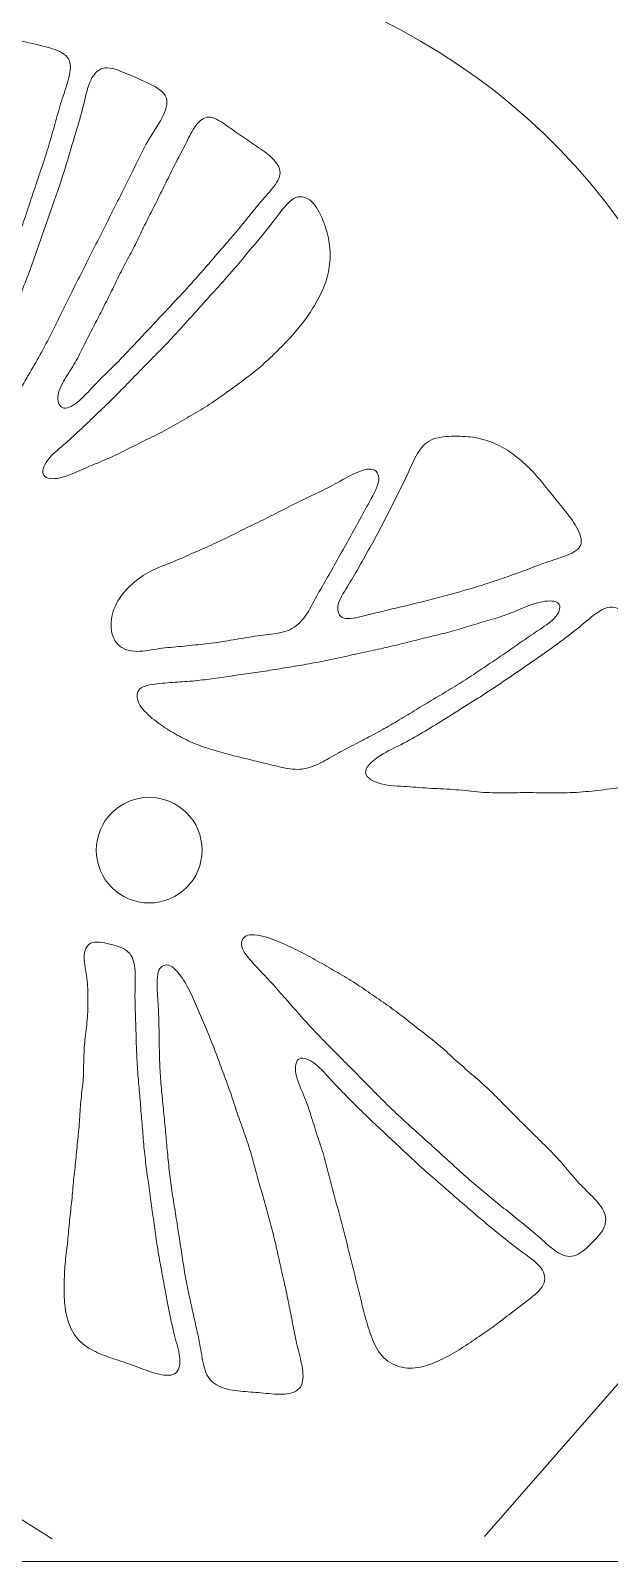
# Model space of a CAD drawing. Header units: inches. Extents: x 36 to 189, y -75 to 56.
# Drawn here: x 59.62 to 64.77, y 17.31 to 30.96 of the extents above; entities that cross this region are included whole.
import ezdxf

# ---------------------------------------------------------------- set-up
doc = ezdxf.new("R2010")
doc.units = ezdxf.units.IN
for name, color, linetype, lineweight in [('01_ORIGINAL_CAD', 7, 'Continuous', 20), ('10_EXTENSION_MASSES', 7, 'Continuous', 15), ('11_NODAL_COURTS', 7, 'Continuous', 15)]:
    doc.layers.add(name, color=color, linetype=linetype, lineweight=lineweight)

# ---------------------------------------------------------------- blocks, each defined once
blk = doc.blocks.new('OPTION_01_SCALLOP')
at = {"layer": '01_ORIGINAL_CAD'}
blk.add_line((71.442, 17.312), (36.248, 17.312), dxfattribs=at)
blk.add_lwpolyline([(53.65, 30.945, -0.14301), (60.243, 31.63, -0.286424), (65.36, 28.431), (66.481, 23.89, -0.272091), (64.9, 18.954), (63.661, 17.533)], format="xyb", dxfattribs=at)
blk.add_arc((129.159, 128.7), 131.041, 236.3299, 238.04792, dxfattribs=at)
at = {"layer": '10_EXTENSION_MASSES'}
for points, knots in [([(58.896, 27.666), (58.857, 27.634), (58.811, 27.637), (58.785, 27.676), (58.76, 27.714), (58.755, 27.786), (58.759, 27.855), (58.764, 27.923), (58.777, 27.987), (58.787, 28.05), (58.798, 28.113), (58.806, 28.174), (58.812, 28.236), (58.819, 28.298), (58.824, 28.361), (58.83, 28.423), (58.836, 28.486), (58.843, 28.548), (58.85, 28.611), (58.856, 28.674), (58.861, 28.737), (58.867, 28.799), (58.874, 28.862), (58.881, 28.924), (58.888, 28.986), (58.895, 29.049), (58.901, 29.111), (58.908, 29.174), (58.915, 29.236), (58.922, 29.299), (58.93, 29.361), (58.937, 29.423), (58.944, 29.486), (58.951, 29.548), (58.957, 29.611), (58.962, 29.674), (58.969, 29.736), (58.975, 29.799), (58.982, 29.861), (58.988, 29.924), (58.995, 29.986), (59.002, 30.049), (59.009, 30.111), (59.016, 30.174), (59.023, 30.236), (59.03, 30.298), (59.037, 30.361), (59.043, 30.423), (59.048, 30.486), (59.053, 30.549), (59.057, 30.613), (59.063, 30.679), (59.068, 30.745), (59.076, 30.813), (59.106, 30.857), (59.136, 30.902), (59.189, 30.924), (59.249, 30.925), (59.309, 30.927), (59.375, 30.908), (59.438, 30.891), (59.501, 30.874), (59.561, 30.859), (59.624, 30.844), (59.686, 30.83), (59.751, 30.816), (59.812, 30.796), (59.873, 30.777), (59.929, 30.75), (59.955, 30.706), (59.98, 30.662), (59.974, 30.601), (59.959, 30.538), (59.944, 30.476), (59.92, 30.412), (59.9, 30.35), (59.879, 30.288), (59.863, 30.227), (59.846, 30.166), (59.829, 30.105), (59.812, 30.044), (59.794, 29.983), (59.776, 29.921), (59.757, 29.861), (59.738, 29.8), (59.718, 29.739), (59.697, 29.679), (59.677, 29.619), (59.657, 29.558), (59.636, 29.498), (59.616, 29.437), (59.596, 29.377), (59.577, 29.316), (59.556, 29.256), (59.535, 29.196), (59.514, 29.136), (59.492, 29.076), (59.47, 29.016), (59.447, 28.957), (59.424, 28.897), (59.401, 28.838), (59.379, 28.778), (59.356, 28.719), (59.333, 28.659), (59.311, 28.599), (59.288, 28.54), (59.265, 28.48), (59.242, 28.421), (59.217, 28.362), (59.192, 28.303), (59.167, 28.245), (59.141, 28.187), (59.115, 28.129), (59.09, 28.072), (59.066, 28.013), (59.042, 27.954), (59.019, 27.893), (58.992, 27.829), (58.966, 27.765), (58.935, 27.698), (58.896, 27.666)], [0, 0, 0, 0, 0.025, 0.025, 0.025, 0.05, 0.05, 0.05, 0.075, 0.075, 0.075, 0.1, 0.1, 0.1, 0.125, 0.125, 0.125, 0.15, 0.15, 0.15, 0.175, 0.175, 0.175, 0.2, 0.2, 0.2, 0.225, 0.225, 0.225, 0.25, 0.25, 0.25, 0.275, 0.275, 0.275, 0.3, 0.3, 0.3, 0.325, 0.325, 0.325, 0.35, 0.35, 0.35, 0.375, 0.375, 0.375, 0.4, 0.4, 0.4, 0.425, 0.425, 0.425, 0.45, 0.45, 0.45, 0.475, 0.475, 0.475, 0.5, 0.5, 0.5, 0.525, 0.525, 0.525, 0.55, 0.55, 0.55, 0.575, 0.575, 0.575, 0.6, 0.6, 0.6, 0.625, 0.625, 0.625, 0.65, 0.65, 0.65, 0.675, 0.675, 0.675, 0.7, 0.7, 0.7, 0.725, 0.725, 0.725, 0.75, 0.75, 0.75, 0.775, 0.775, 0.775, 0.8, 0.8, 0.8, 0.825, 0.825, 0.825, 0.85, 0.85, 0.85, 0.875, 0.875, 0.875, 0.9, 0.9, 0.9, 0.925, 0.925, 0.925, 0.95, 0.95, 0.95, 0.975, 0.975, 0.975, 1, 1, 1, 1]), ([(59.009, 27.006), (58.953, 26.993), (58.9, 27.021), (58.888, 27.072), (58.876, 27.123), (58.905, 27.199), (58.938, 27.269), (58.971, 27.34), (59.007, 27.405), (59.039, 27.47), (59.072, 27.535), (59.101, 27.6), (59.131, 27.665), (59.16, 27.73), (59.191, 27.795), (59.22, 27.861), (59.25, 27.926), (59.278, 27.993), (59.306, 28.059), (59.333, 28.126), (59.36, 28.193), (59.387, 28.259), (59.413, 28.326), (59.44, 28.393), (59.468, 28.459), (59.495, 28.526), (59.522, 28.593), (59.549, 28.659), (59.576, 28.726), (59.601, 28.794), (59.626, 28.861), (59.651, 28.929), (59.674, 28.997), (59.697, 29.065), (59.721, 29.133), (59.745, 29.201), (59.768, 29.269), (59.792, 29.337), (59.816, 29.405), (59.84, 29.473), (59.863, 29.541), (59.887, 29.609), (59.908, 29.677), (59.93, 29.746), (59.951, 29.815), (59.971, 29.884), (59.992, 29.953), (60.012, 30.021), (60.033, 30.09), (60.053, 30.158), (60.073, 30.227), (60.091, 30.301), (60.108, 30.374), (60.124, 30.452), (60.153, 30.513), (60.182, 30.574), (60.224, 30.618), (60.279, 30.625), (60.335, 30.632), (60.404, 30.602), (60.475, 30.573), (60.545, 30.543), (60.618, 30.514), (60.683, 30.481), (60.749, 30.448), (60.807, 30.412), (60.825, 30.361), (60.843, 30.31), (60.821, 30.242), (60.788, 30.178), (60.754, 30.113), (60.71, 30.051), (60.672, 29.988), (60.634, 29.926), (60.603, 29.863), (60.572, 29.799), (60.542, 29.735), (60.511, 29.67), (60.479, 29.606), (60.447, 29.542), (60.413, 29.478), (60.381, 29.414), (60.348, 29.35), (60.317, 29.285), (60.285, 29.221), (60.253, 29.157), (60.221, 29.093), (60.188, 29.029), (60.156, 28.966), (60.123, 28.902), (60.091, 28.838), (60.059, 28.773), (60.027, 28.709), (59.995, 28.645), (59.963, 28.581), (59.931, 28.517), (59.899, 28.453), (59.868, 28.389), (59.836, 28.324), (59.804, 28.26), (59.772, 28.196), (59.738, 28.132), (59.704, 28.07), (59.669, 28.007), (59.633, 27.946), (59.597, 27.884), (59.561, 27.823), (59.525, 27.761), (59.489, 27.699), (59.453, 27.638), (59.417, 27.576), (59.381, 27.515), (59.345, 27.454), (59.31, 27.393), (59.277, 27.328), (59.245, 27.263), (59.215, 27.195), (59.17, 27.134), (59.125, 27.073), (59.066, 27.019), (59.009, 27.006)], [0, 0, 0, 0, 0.025, 0.025, 0.025, 0.05, 0.05, 0.05, 0.075, 0.075, 0.075, 0.1, 0.1, 0.1, 0.125, 0.125, 0.125, 0.15, 0.15, 0.15, 0.175, 0.175, 0.175, 0.2, 0.2, 0.2, 0.225, 0.225, 0.225, 0.25, 0.25, 0.25, 0.275, 0.275, 0.275, 0.3, 0.3, 0.3, 0.325, 0.325, 0.325, 0.35, 0.35, 0.35, 0.375, 0.375, 0.375, 0.4, 0.4, 0.4, 0.425, 0.425, 0.425, 0.45, 0.45, 0.45, 0.475, 0.475, 0.475, 0.5, 0.5, 0.5, 0.525, 0.525, 0.525, 0.55, 0.55, 0.55, 0.575, 0.575, 0.575, 0.6, 0.6, 0.6, 0.625, 0.625, 0.625, 0.65, 0.65, 0.65, 0.675, 0.675, 0.675, 0.7, 0.7, 0.7, 0.725, 0.725, 0.725, 0.75, 0.75, 0.75, 0.775, 0.775, 0.775, 0.8, 0.8, 0.8, 0.825, 0.825, 0.825, 0.85, 0.85, 0.85, 0.875, 0.875, 0.875, 0.9, 0.9, 0.9, 0.925, 0.925, 0.925, 0.95, 0.95, 0.95, 0.975, 0.975, 0.975, 1, 1, 1, 1]), ([(59.86, 27.691), (59.864, 27.741), (59.893, 27.799), (59.923, 27.851), (59.954, 27.904), (59.987, 27.95), (60.014, 27.998), (60.042, 28.046), (60.066, 28.097), (60.091, 28.147), (60.115, 28.197), (60.142, 28.248), (60.168, 28.298), (60.194, 28.348), (60.219, 28.398), (60.245, 28.448), (60.271, 28.498), (60.296, 28.549), (60.321, 28.599), (60.346, 28.65), (60.37, 28.701), (60.395, 28.752), (60.42, 28.802), (60.446, 28.852), (60.472, 28.902), (60.499, 28.952), (60.526, 29.001), (60.551, 29.052), (60.576, 29.102), (60.6, 29.154), (60.624, 29.204), (60.649, 29.255), (60.674, 29.305), (60.7, 29.356), (60.726, 29.406), (60.751, 29.456), (60.776, 29.507), (60.802, 29.557), (60.826, 29.608), (60.851, 29.659), (60.876, 29.71), (60.901, 29.76), (60.927, 29.81), (60.953, 29.86), (60.98, 29.909), (61.006, 29.961), (61.032, 30.013), (61.058, 30.068), (61.09, 30.111), (61.122, 30.155), (61.16, 30.186), (61.205, 30.187), (61.249, 30.187), (61.299, 30.155), (61.348, 30.122), (61.397, 30.089), (61.444, 30.054), (61.49, 30.021), (61.537, 29.989), (61.583, 29.958), (61.631, 29.926), (61.679, 29.894), (61.729, 29.86), (61.769, 29.821), (61.809, 29.782), (61.84, 29.738), (61.84, 29.691), (61.839, 29.645), (61.808, 29.597), (61.772, 29.552), (61.736, 29.506), (61.696, 29.463), (61.658, 29.419), (61.62, 29.375), (61.586, 29.331), (61.55, 29.287), (61.515, 29.243), (61.479, 29.199), (61.443, 29.156), (61.406, 29.113), (61.369, 29.07), (61.332, 29.027), (61.295, 28.985), (61.258, 28.942), (61.221, 28.899), (61.184, 28.856), (61.147, 28.813), (61.109, 28.77), (61.072, 28.728), (61.034, 28.685), (60.996, 28.644), (60.958, 28.602), (60.919, 28.561), (60.88, 28.52), (60.841, 28.478), (60.802, 28.437), (60.764, 28.396), (60.725, 28.354), (60.686, 28.313), (60.647, 28.272), (60.609, 28.23), (60.57, 28.189), (60.531, 28.148), (60.493, 28.106), (60.454, 28.065), (60.414, 28.024), (60.375, 27.984), (60.334, 27.944), (60.294, 27.905), (60.254, 27.866), (60.214, 27.827), (60.174, 27.785), (60.135, 27.742), (60.095, 27.696), (60.049, 27.657), (60.004, 27.618), (59.952, 27.587), (59.915, 27.593), (59.879, 27.598), (59.857, 27.64), (59.86, 27.691)], [0, 0, 0, 0, 0.025, 0.025, 0.025, 0.05, 0.05, 0.05, 0.075, 0.075, 0.075, 0.1, 0.1, 0.1, 0.125, 0.125, 0.125, 0.15, 0.15, 0.15, 0.175, 0.175, 0.175, 0.2, 0.2, 0.2, 0.225, 0.225, 0.225, 0.25, 0.25, 0.25, 0.275, 0.275, 0.275, 0.3, 0.3, 0.3, 0.325, 0.325, 0.325, 0.35, 0.35, 0.35, 0.375, 0.375, 0.375, 0.4, 0.4, 0.4, 0.425, 0.425, 0.425, 0.45, 0.45, 0.45, 0.475, 0.475, 0.475, 0.5, 0.5, 0.5, 0.525, 0.525, 0.525, 0.55, 0.55, 0.55, 0.575, 0.575, 0.575, 0.6, 0.6, 0.6, 0.625, 0.625, 0.625, 0.65, 0.65, 0.65, 0.675, 0.675, 0.675, 0.7, 0.7, 0.7, 0.725, 0.725, 0.725, 0.75, 0.75, 0.75, 0.775, 0.775, 0.775, 0.8, 0.8, 0.8, 0.825, 0.825, 0.825, 0.85, 0.85, 0.85, 0.875, 0.875, 0.875, 0.9, 0.9, 0.9, 0.925, 0.925, 0.925, 0.95, 0.95, 0.95, 0.975, 0.975, 0.975, 1, 1, 1, 1]), ([(59.88, 26.97), (59.818, 26.957), (59.757, 26.962), (59.736, 26.992), (59.714, 27.021), (59.732, 27.076), (59.769, 27.126), (59.805, 27.176), (59.861, 27.221), (59.912, 27.265), (59.962, 27.308), (60.008, 27.35), (60.053, 27.393), (60.098, 27.436), (60.144, 27.479), (60.189, 27.523), (60.235, 27.566), (60.281, 27.609), (60.326, 27.654), (60.371, 27.698), (60.415, 27.743), (60.459, 27.788), (60.503, 27.833), (60.547, 27.879), (60.591, 27.924), (60.635, 27.969), (60.679, 28.014), (60.724, 28.059), (60.768, 28.104), (60.812, 28.149), (60.855, 28.195), (60.899, 28.241), (60.941, 28.287), (60.984, 28.334), (61.026, 28.381), (61.068, 28.428), (61.11, 28.475), (61.152, 28.522), (61.194, 28.569), (61.237, 28.616), (61.279, 28.662), (61.321, 28.709), (61.363, 28.756), (61.405, 28.804), (61.446, 28.852), (61.487, 28.9), (61.527, 28.948), (61.567, 28.997), (61.608, 29.045), (61.648, 29.093), (61.688, 29.141), (61.728, 29.19), (61.767, 29.24), (61.806, 29.292), (61.847, 29.345), (61.888, 29.397), (61.932, 29.45), (61.98, 29.469), (62.028, 29.488), (62.079, 29.473), (62.121, 29.434), (62.162, 29.395), (62.195, 29.331), (62.22, 29.269), (62.245, 29.207), (62.264, 29.147), (62.274, 29.085), (62.285, 29.023), (62.288, 28.961), (62.283, 28.899), (62.278, 28.837), (62.266, 28.775), (62.246, 28.716), (62.226, 28.657), (62.199, 28.601), (62.168, 28.546), (62.138, 28.491), (62.105, 28.439), (62.068, 28.388), (62.032, 28.338), (61.992, 28.289), (61.95, 28.243), (61.908, 28.196), (61.864, 28.151), (61.819, 28.106), (61.774, 28.062), (61.729, 28.018), (61.682, 27.976), (61.635, 27.935), (61.586, 27.896), (61.536, 27.859), (61.487, 27.821), (61.436, 27.784), (61.386, 27.748), (61.335, 27.711), (61.284, 27.675), (61.232, 27.64), (61.18, 27.605), (61.126, 27.572), (61.072, 27.54), (61.018, 27.508), (60.964, 27.477), (60.909, 27.447), (60.855, 27.416), (60.8, 27.386), (60.744, 27.357), (60.688, 27.329), (60.632, 27.302), (60.575, 27.274), (60.519, 27.246), (60.463, 27.216), (60.407, 27.189), (60.351, 27.161), (60.294, 27.136), (60.237, 27.112), (60.18, 27.088), (60.123, 27.066), (60.064, 27.039), (60.004, 27.013), (59.941, 26.982), (59.88, 26.97)], [0, 0, 0, 0, 0.025, 0.025, 0.025, 0.05, 0.05, 0.05, 0.075, 0.075, 0.075, 0.1, 0.1, 0.1, 0.125, 0.125, 0.125, 0.15, 0.15, 0.15, 0.175, 0.175, 0.175, 0.2, 0.2, 0.2, 0.225, 0.225, 0.225, 0.25, 0.25, 0.25, 0.275, 0.275, 0.275, 0.3, 0.3, 0.3, 0.325, 0.325, 0.325, 0.35, 0.35, 0.35, 0.375, 0.375, 0.375, 0.4, 0.4, 0.4, 0.425, 0.425, 0.425, 0.45, 0.45, 0.45, 0.475, 0.475, 0.475, 0.5, 0.5, 0.5, 0.525, 0.525, 0.525, 0.55, 0.55, 0.55, 0.575, 0.575, 0.575, 0.6, 0.6, 0.6, 0.625, 0.625, 0.625, 0.65, 0.65, 0.65, 0.675, 0.675, 0.675, 0.7, 0.7, 0.7, 0.725, 0.725, 0.725, 0.75, 0.75, 0.75, 0.775, 0.775, 0.775, 0.8, 0.8, 0.8, 0.825, 0.825, 0.825, 0.85, 0.85, 0.85, 0.875, 0.875, 0.875, 0.9, 0.9, 0.9, 0.925, 0.925, 0.925, 0.95, 0.95, 0.95, 0.975, 0.975, 0.975, 1, 1, 1, 1]), ([(62.409, 25.721), (62.365, 25.734), (62.346, 25.777), (62.355, 25.829), (62.365, 25.882), (62.404, 25.944), (62.439, 26.001), (62.475, 26.059), (62.506, 26.112), (62.537, 26.166), (62.568, 26.219), (62.597, 26.274), (62.628, 26.328), (62.658, 26.382), (62.689, 26.437), (62.718, 26.492), (62.748, 26.547), (62.776, 26.603), (62.804, 26.659), (62.832, 26.714), (62.86, 26.77), (62.888, 26.826), (62.916, 26.881), (62.944, 26.937), (62.971, 26.994), (62.997, 27.052), (63.021, 27.111), (63.052, 27.166), (63.082, 27.221), (63.118, 27.27), (63.168, 27.299), (63.217, 27.328), (63.28, 27.336), (63.344, 27.34), (63.408, 27.343), (63.472, 27.342), (63.534, 27.335), (63.596, 27.328), (63.656, 27.314), (63.713, 27.293), (63.771, 27.271), (63.826, 27.242), (63.878, 27.208), (63.929, 27.174), (63.978, 27.134), (64.023, 27.092), (64.069, 27.05), (64.112, 27.004), (64.152, 26.957), (64.192, 26.91), (64.23, 26.861), (64.268, 26.814), (64.306, 26.766), (64.344, 26.718), (64.384, 26.668), (64.424, 26.618), (64.465, 26.564), (64.492, 26.51), (64.52, 26.455), (64.533, 26.399), (64.511, 26.358), (64.488, 26.318), (64.429, 26.293), (64.368, 26.271), (64.308, 26.248), (64.246, 26.229), (64.188, 26.209), (64.129, 26.188), (64.073, 26.166), (64.016, 26.144), (63.958, 26.123), (63.9, 26.103), (63.842, 26.082), (63.783, 26.062), (63.724, 26.041), (63.664, 26.022), (63.605, 26.003), (63.545, 25.986), (63.486, 25.969), (63.426, 25.951), (63.367, 25.935), (63.307, 25.919), (63.248, 25.903), (63.188, 25.887), (63.128, 25.872), (63.069, 25.857), (63.009, 25.842), (62.949, 25.828), (62.89, 25.814), (62.831, 25.8), (62.771, 25.786), (62.712, 25.771), (62.651, 25.756), (62.587, 25.74), (62.522, 25.724), (62.453, 25.708), (62.409, 25.721)], [0, 0, 0, 0, 0.03125, 0.03125, 0.03125, 0.0625, 0.0625, 0.0625, 0.09375, 0.09375, 0.09375, 0.125, 0.125, 0.125, 0.15625, 0.15625, 0.15625, 0.1875, 0.1875, 0.1875, 0.21875, 0.21875, 0.21875, 0.25, 0.25, 0.25, 0.28125, 0.28125, 0.28125, 0.3125, 0.3125, 0.3125, 0.34375, 0.34375, 0.34375, 0.375, 0.375, 0.375, 0.40625, 0.40625, 0.40625, 0.4375, 0.4375, 0.4375, 0.46875, 0.46875, 0.46875, 0.5, 0.5, 0.5, 0.53125, 0.53125, 0.53125, 0.5625, 0.5625, 0.5625, 0.59375, 0.59375, 0.59375, 0.625, 0.625, 0.625, 0.65625, 0.65625, 0.65625, 0.6875, 0.6875, 0.6875, 0.71875, 0.71875, 0.71875, 0.75, 0.75, 0.75, 0.78125, 0.78125, 0.78125, 0.8125, 0.8125, 0.8125, 0.84375, 0.84375, 0.84375, 0.875, 0.875, 0.875, 0.90625, 0.90625, 0.90625, 0.9375, 0.9375, 0.9375, 0.96875, 0.96875, 0.96875, 1, 1, 1, 1]), ([(60.382, 25.501), (60.345, 25.548), (60.33, 25.617), (60.335, 25.684), (60.339, 25.751), (60.362, 25.816), (60.396, 25.873), (60.429, 25.93), (60.473, 25.98), (60.522, 26.024), (60.571, 26.068), (60.625, 26.107), (60.683, 26.137), (60.741, 26.167), (60.804, 26.189), (60.865, 26.214), (60.926, 26.238), (60.986, 26.265), (61.046, 26.292), (61.106, 26.318), (61.166, 26.344), (61.225, 26.371), (61.285, 26.398), (61.344, 26.427), (61.403, 26.456), (61.462, 26.485), (61.521, 26.515), (61.58, 26.544), (61.64, 26.573), (61.699, 26.601), (61.758, 26.631), (61.817, 26.66), (61.875, 26.691), (61.934, 26.721), (61.993, 26.751), (62.053, 26.78), (62.112, 26.808), (62.171, 26.836), (62.23, 26.864), (62.288, 26.894), (62.346, 26.925), (62.404, 26.959), (62.468, 26.992), (62.532, 27.024), (62.602, 27.055), (62.65, 27.049), (62.698, 27.044), (62.724, 27.002), (62.718, 26.948), (62.712, 26.893), (62.674, 26.825), (62.639, 26.762), (62.604, 26.699), (62.572, 26.642), (62.541, 26.584), (62.509, 26.527), (62.478, 26.469), (62.446, 26.411), (62.414, 26.354), (62.381, 26.296), (62.349, 26.238), (62.316, 26.18), (62.284, 26.122), (62.251, 26.065), (62.218, 26.008), (62.185, 25.951), (62.153, 25.891), (62.121, 25.832), (62.09, 25.77), (62.05, 25.719), (62.011, 25.669), (61.962, 25.63), (61.904, 25.608), (61.846, 25.585), (61.779, 25.58), (61.713, 25.572), (61.647, 25.564), (61.582, 25.554), (61.518, 25.543), (61.454, 25.532), (61.39, 25.521), (61.325, 25.511), (61.261, 25.501), (61.196, 25.494), (61.131, 25.486), (61.066, 25.479), (61.002, 25.472), (60.937, 25.466), (60.872, 25.46), (60.807, 25.455), (60.741, 25.445), (60.674, 25.435), (60.605, 25.42), (60.541, 25.425), (60.478, 25.429), (60.418, 25.454), (60.382, 25.501)], [0, 0, 0, 0, 0.03125, 0.03125, 0.03125, 0.0625, 0.0625, 0.0625, 0.09375, 0.09375, 0.09375, 0.125, 0.125, 0.125, 0.15625, 0.15625, 0.15625, 0.1875, 0.1875, 0.1875, 0.21875, 0.21875, 0.21875, 0.25, 0.25, 0.25, 0.28125, 0.28125, 0.28125, 0.3125, 0.3125, 0.3125, 0.34375, 0.34375, 0.34375, 0.375, 0.375, 0.375, 0.40625, 0.40625, 0.40625, 0.4375, 0.4375, 0.4375, 0.46875, 0.46875, 0.46875, 0.5, 0.5, 0.5, 0.53125, 0.53125, 0.53125, 0.5625, 0.5625, 0.5625, 0.59375, 0.59375, 0.59375, 0.625, 0.625, 0.625, 0.65625, 0.65625, 0.65625, 0.6875, 0.6875, 0.6875, 0.71875, 0.71875, 0.71875, 0.75, 0.75, 0.75, 0.78125, 0.78125, 0.78125, 0.8125, 0.8125, 0.8125, 0.84375, 0.84375, 0.84375, 0.875, 0.875, 0.875, 0.90625, 0.90625, 0.90625, 0.9375, 0.9375, 0.9375, 0.96875, 0.96875, 0.96875, 1, 1, 1, 1]), ([(60.582, 24.963), (60.559, 25.011), (60.56, 25.061), (60.591, 25.09), (60.622, 25.119), (60.684, 25.128), (60.745, 25.135), (60.807, 25.142), (60.868, 25.146), (60.928, 25.15), (60.987, 25.154), (61.045, 25.158), (61.102, 25.164), (61.16, 25.17), (61.218, 25.178), (61.275, 25.186), (61.333, 25.194), (61.391, 25.202), (61.449, 25.211), (61.506, 25.219), (61.564, 25.227), (61.622, 25.235), (61.679, 25.244), (61.737, 25.253), (61.794, 25.262), (61.852, 25.272), (61.909, 25.281), (61.967, 25.291), (62.024, 25.3), (62.081, 25.31), (62.138, 25.321), (62.196, 25.331), (62.253, 25.343), (62.31, 25.355), (62.367, 25.366), (62.424, 25.379), (62.48, 25.392), (62.537, 25.404), (62.594, 25.417), (62.651, 25.429), (62.708, 25.441), (62.764, 25.454), (62.821, 25.467), (62.878, 25.481), (62.934, 25.495), (62.991, 25.509), (63.047, 25.523), (63.103, 25.538), (63.16, 25.551), (63.217, 25.565), (63.273, 25.578), (63.33, 25.593), (63.386, 25.608), (63.443, 25.624), (63.499, 25.642), (63.556, 25.659), (63.612, 25.676), (63.668, 25.693), (63.725, 25.709), (63.781, 25.725), (63.835, 25.744), (63.89, 25.763), (63.942, 25.785), (63.999, 25.809), (64.056, 25.832), (64.117, 25.856), (64.176, 25.867), (64.236, 25.878), (64.295, 25.876), (64.319, 25.852), (64.343, 25.827), (64.331, 25.779), (64.297, 25.736), (64.263, 25.693), (64.206, 25.656), (64.153, 25.62), (64.101, 25.585), (64.052, 25.552), (64.003, 25.518), (63.955, 25.485), (63.908, 25.451), (63.859, 25.417), (63.811, 25.384), (63.761, 25.351), (63.712, 25.318), (63.663, 25.285), (63.613, 25.252), (63.564, 25.219), (63.515, 25.187), (63.465, 25.155), (63.415, 25.124), (63.364, 25.092), (63.314, 25.062), (63.263, 25.032), (63.212, 25.001), (63.161, 24.971), (63.111, 24.94), (63.06, 24.91), (63.009, 24.879), (62.959, 24.848), (62.908, 24.818), (62.857, 24.787), (62.806, 24.757), (62.755, 24.728), (62.703, 24.699), (62.651, 24.671), (62.599, 24.644), (62.546, 24.617), (62.494, 24.589), (62.441, 24.562), (62.389, 24.535), (62.337, 24.506), (62.285, 24.476), (62.233, 24.445), (62.18, 24.42), (62.126, 24.395), (62.072, 24.377), (62.016, 24.373), (61.959, 24.369), (61.901, 24.38), (61.844, 24.393), (61.786, 24.405), (61.73, 24.42), (61.673, 24.434), (61.616, 24.448), (61.56, 24.462), (61.503, 24.475), (61.447, 24.489), (61.39, 24.503), (61.334, 24.519), (61.277, 24.534), (61.221, 24.551), (61.165, 24.57), (61.11, 24.589), (61.055, 24.611), (61.002, 24.637), (60.949, 24.662), (60.899, 24.691), (60.849, 24.723), (60.799, 24.754), (60.75, 24.787), (60.702, 24.827), (60.653, 24.868), (60.606, 24.915), (60.582, 24.963)], [0, 0, 0, 0, 0.020833, 0.020833, 0.020833, 0.041667, 0.041667, 0.041667, 0.0625, 0.0625, 0.0625, 0.083333, 0.083333, 0.083333, 0.104167, 0.104167, 0.104167, 0.125, 0.125, 0.125, 0.145833, 0.145833, 0.145833, 0.166667, 0.166667, 0.166667, 0.1875, 0.1875, 0.1875, 0.208333, 0.208333, 0.208333, 0.229167, 0.229167, 0.229167, 0.25, 0.25, 0.25, 0.270833, 0.270833, 0.270833, 0.291667, 0.291667, 0.291667, 0.3125, 0.3125, 0.3125, 0.333333, 0.333333, 0.333333, 0.354167, 0.354167, 0.354167, 0.375, 0.375, 0.375, 0.395833, 0.395833, 0.395833, 0.416667, 0.416667, 0.416667, 0.4375, 0.4375, 0.4375, 0.458333, 0.458333, 0.458333, 0.479167, 0.479167, 0.479167, 0.5, 0.5, 0.5, 0.520833, 0.520833, 0.520833, 0.541667, 0.541667, 0.541667, 0.5625, 0.5625, 0.5625, 0.583333, 0.583333, 0.583333, 0.604167, 0.604167, 0.604167, 0.625, 0.625, 0.625, 0.645833, 0.645833, 0.645833, 0.666667, 0.666667, 0.666667, 0.6875, 0.6875, 0.6875, 0.708333, 0.708333, 0.708333, 0.729167, 0.729167, 0.729167, 0.75, 0.75, 0.75, 0.770833, 0.770833, 0.770833, 0.791667, 0.791667, 0.791667, 0.8125, 0.8125, 0.8125, 0.833333, 0.833333, 0.833333, 0.854167, 0.854167, 0.854167, 0.875, 0.875, 0.875, 0.895833, 0.895833, 0.895833, 0.916667, 0.916667, 0.916667, 0.9375, 0.9375, 0.9375, 0.958333, 0.958333, 0.958333, 0.979167, 0.979167, 0.979167, 1, 1, 1, 1]), ([(62.74, 24.243), (62.668, 24.262), (62.607, 24.297), (62.602, 24.341), (62.596, 24.385), (62.647, 24.437), (62.71, 24.48), (62.772, 24.523), (62.846, 24.557), (62.915, 24.592), (62.983, 24.627), (63.045, 24.663), (63.108, 24.7), (63.17, 24.737), (63.233, 24.775), (63.296, 24.814), (63.358, 24.853), (63.421, 24.893), (63.483, 24.932), (63.546, 24.971), (63.608, 25.01), (63.67, 25.05), (63.732, 25.09), (63.793, 25.131), (63.854, 25.173), (63.915, 25.214), (63.976, 25.256), (64.036, 25.298), (64.097, 25.34), (64.158, 25.382), (64.218, 25.425), (64.278, 25.467), (64.337, 25.51), (64.395, 25.555), (64.454, 25.599), (64.512, 25.646), (64.572, 25.696), (64.632, 25.746), (64.695, 25.799), (64.755, 25.814), (64.815, 25.829), (64.872, 25.807), (64.916, 25.757), (64.96, 25.707), (64.99, 25.63), (65.018, 25.559), (65.047, 25.487), (65.074, 25.42), (65.1, 25.353), (65.125, 25.285), (65.149, 25.217), (65.171, 25.148), (65.194, 25.079), (65.215, 25.008), (65.234, 24.938), (65.252, 24.867), (65.269, 24.796), (65.274, 24.725), (65.278, 24.653), (65.269, 24.58), (65.246, 24.511), (65.223, 24.443), (65.184, 24.378), (65.132, 24.329), (65.079, 24.28), (65.012, 24.247), (64.942, 24.227), (64.872, 24.207), (64.797, 24.2), (64.724, 24.191), (64.651, 24.183), (64.579, 24.174), (64.507, 24.169), (64.434, 24.164), (64.361, 24.163), (64.287, 24.163), (64.213, 24.163), (64.139, 24.164), (64.065, 24.165), (63.992, 24.165), (63.918, 24.164), (63.844, 24.163), (63.77, 24.163), (63.697, 24.164), (63.624, 24.169), (63.551, 24.174), (63.479, 24.185), (63.406, 24.191), (63.333, 24.197), (63.26, 24.199), (63.188, 24.203), (63.116, 24.207), (63.046, 24.214), (62.969, 24.218), (62.893, 24.223), (62.812, 24.224), (62.74, 24.243)], [0, 0, 0, 0, 0.03125, 0.03125, 0.03125, 0.0625, 0.0625, 0.0625, 0.09375, 0.09375, 0.09375, 0.125, 0.125, 0.125, 0.15625, 0.15625, 0.15625, 0.1875, 0.1875, 0.1875, 0.21875, 0.21875, 0.21875, 0.25, 0.25, 0.25, 0.28125, 0.28125, 0.28125, 0.3125, 0.3125, 0.3125, 0.34375, 0.34375, 0.34375, 0.375, 0.375, 0.375, 0.40625, 0.40625, 0.40625, 0.4375, 0.4375, 0.4375, 0.46875, 0.46875, 0.46875, 0.5, 0.5, 0.5, 0.53125, 0.53125, 0.53125, 0.5625, 0.5625, 0.5625, 0.59375, 0.59375, 0.59375, 0.625, 0.625, 0.625, 0.65625, 0.65625, 0.65625, 0.6875, 0.6875, 0.6875, 0.71875, 0.71875, 0.71875, 0.75, 0.75, 0.75, 0.78125, 0.78125, 0.78125, 0.8125, 0.8125, 0.8125, 0.84375, 0.84375, 0.84375, 0.875, 0.875, 0.875, 0.90625, 0.90625, 0.90625, 0.9375, 0.9375, 0.9375, 0.96875, 0.96875, 0.96875, 1, 1, 1, 1]), ([(59.964, 19.42), (59.941, 19.476), (59.929, 19.537), (59.922, 19.598), (59.916, 19.66), (59.916, 19.721), (59.917, 19.783), (59.918, 19.844), (59.92, 19.906), (59.925, 19.966), (59.931, 20.026), (59.94, 20.086), (59.946, 20.146), (59.952, 20.207), (59.957, 20.267), (59.963, 20.328), (59.969, 20.388), (59.976, 20.448), (59.982, 20.508), (59.989, 20.568), (59.993, 20.629), (59.999, 20.689), (60.005, 20.75), (60.012, 20.81), (60.018, 20.87), (60.024, 20.93), (60.03, 20.991), (60.036, 21.051), (60.042, 21.111), (60.049, 21.172), (60.053, 21.232), (60.058, 21.293), (60.06, 21.354), (60.065, 21.414), (60.071, 21.475), (60.08, 21.534), (60.085, 21.595), (60.09, 21.656), (60.09, 21.717), (60.091, 21.778), (60.093, 21.839), (60.096, 21.9), (60.102, 21.961), (60.108, 22.021), (60.117, 22.081), (60.122, 22.141), (60.128, 22.202), (60.129, 22.263), (60.129, 22.324), (60.129, 22.385), (60.127, 22.446), (60.119, 22.51), (60.11, 22.573), (60.095, 22.64), (60.095, 22.697), (60.096, 22.755), (60.113, 22.804), (60.154, 22.823), (60.194, 22.842), (60.259, 22.831), (60.323, 22.815), (60.386, 22.8), (60.449, 22.78), (60.487, 22.744), (60.526, 22.708), (60.541, 22.656), (60.547, 22.598), (60.553, 22.539), (60.549, 22.474), (60.548, 22.41), (60.547, 22.347), (60.548, 22.285), (60.55, 22.224), (60.552, 22.163), (60.554, 22.102), (60.556, 22.041), (60.558, 21.979), (60.559, 21.918), (60.562, 21.857), (60.564, 21.795), (60.568, 21.734), (60.572, 21.673), (60.577, 21.611), (60.582, 21.55), (60.588, 21.489), (60.593, 21.428), (60.598, 21.367), (60.603, 21.306), (60.608, 21.244), (60.613, 21.183), (60.618, 21.122), (60.623, 21.061), (60.628, 21), (60.635, 20.939), (60.641, 20.877), (60.649, 20.817), (60.657, 20.756), (60.666, 20.695), (60.674, 20.634), (60.683, 20.573), (60.691, 20.512), (60.7, 20.452), (60.708, 20.391), (60.716, 20.33), (60.724, 20.269), (60.733, 20.208), (60.742, 20.148), (60.751, 20.087), (60.762, 20.026), (60.772, 19.966), (60.784, 19.906), (60.795, 19.845), (60.806, 19.785), (60.817, 19.724), (60.828, 19.664), (60.839, 19.604), (60.851, 19.544), (60.863, 19.484), (60.876, 19.425), (60.89, 19.365), (60.906, 19.303), (60.923, 19.24), (60.943, 19.174), (60.947, 19.115), (60.95, 19.057), (60.938, 19.005), (60.9, 18.984), (60.863, 18.962), (60.801, 18.97), (60.739, 18.986), (60.678, 19.002), (60.617, 19.027), (60.558, 19.049), (60.499, 19.07), (60.443, 19.09), (60.386, 19.109), (60.328, 19.128), (60.271, 19.147), (60.215, 19.172), (60.16, 19.197), (60.107, 19.227), (60.063, 19.269), (60.02, 19.311), (59.987, 19.363), (59.964, 19.42)], [0, 0, 0, 0, 0.020833, 0.020833, 0.020833, 0.041667, 0.041667, 0.041667, 0.0625, 0.0625, 0.0625, 0.083333, 0.083333, 0.083333, 0.104167, 0.104167, 0.104167, 0.125, 0.125, 0.125, 0.145833, 0.145833, 0.145833, 0.166667, 0.166667, 0.166667, 0.1875, 0.1875, 0.1875, 0.208333, 0.208333, 0.208333, 0.229167, 0.229167, 0.229167, 0.25, 0.25, 0.25, 0.270833, 0.270833, 0.270833, 0.291667, 0.291667, 0.291667, 0.3125, 0.3125, 0.3125, 0.333333, 0.333333, 0.333333, 0.354167, 0.354167, 0.354167, 0.375, 0.375, 0.375, 0.395833, 0.395833, 0.395833, 0.416667, 0.416667, 0.416667, 0.4375, 0.4375, 0.4375, 0.458333, 0.458333, 0.458333, 0.479167, 0.479167, 0.479167, 0.5, 0.5, 0.5, 0.520833, 0.520833, 0.520833, 0.541667, 0.541667, 0.541667, 0.5625, 0.5625, 0.5625, 0.583333, 0.583333, 0.583333, 0.604167, 0.604167, 0.604167, 0.625, 0.625, 0.625, 0.645833, 0.645833, 0.645833, 0.666667, 0.666667, 0.666667, 0.6875, 0.6875, 0.6875, 0.708333, 0.708333, 0.708333, 0.729167, 0.729167, 0.729167, 0.75, 0.75, 0.75, 0.770833, 0.770833, 0.770833, 0.791667, 0.791667, 0.791667, 0.8125, 0.8125, 0.8125, 0.833333, 0.833333, 0.833333, 0.854167, 0.854167, 0.854167, 0.875, 0.875, 0.875, 0.895833, 0.895833, 0.895833, 0.916667, 0.916667, 0.916667, 0.9375, 0.9375, 0.9375, 0.958333, 0.958333, 0.958333, 0.979167, 0.979167, 0.979167, 1, 1, 1, 1]), ([(61.5, 22.791), (61.488, 22.839), (61.509, 22.88), (61.553, 22.893), (61.598, 22.907), (61.666, 22.892), (61.73, 22.872), (61.793, 22.852), (61.852, 22.826), (61.908, 22.8), (61.964, 22.774), (62.019, 22.747), (62.073, 22.719), (62.127, 22.69), (62.18, 22.659), (62.234, 22.629), (62.287, 22.598), (62.34, 22.568), (62.393, 22.537), (62.445, 22.505), (62.497, 22.474), (62.548, 22.44), (62.599, 22.407), (62.649, 22.371), (62.699, 22.336), (62.75, 22.301), (62.802, 22.267), (62.851, 22.23), (62.901, 22.194), (62.95, 22.155), (62.998, 22.117), (63.047, 22.078), (63.095, 22.041), (63.144, 22.003), (63.192, 21.966), (63.24, 21.928), (63.287, 21.887), (63.333, 21.847), (63.377, 21.803), (63.423, 21.762), (63.469, 21.721), (63.516, 21.681), (63.562, 21.641), (63.609, 21.6), (63.655, 21.56), (63.7, 21.518), (63.745, 21.475), (63.788, 21.43), (63.832, 21.386), (63.876, 21.342), (63.919, 21.298), (63.963, 21.254), (64.007, 21.21), (64.051, 21.166), (64.095, 21.123), (64.139, 21.079), (64.184, 21.036), (64.228, 20.992), (64.271, 20.948), (64.314, 20.903), (64.354, 20.856), (64.394, 20.81), (64.432, 20.762), (64.473, 20.716), (64.514, 20.67), (64.559, 20.627), (64.604, 20.581), (64.65, 20.535), (64.696, 20.486), (64.72, 20.436), (64.744, 20.386), (64.747, 20.335), (64.724, 20.284), (64.701, 20.234), (64.653, 20.185), (64.605, 20.139), (64.556, 20.092), (64.507, 20.049), (64.457, 20.036), (64.406, 20.022), (64.355, 20.04), (64.305, 20.071), (64.255, 20.103), (64.206, 20.15), (64.158, 20.193), (64.11, 20.236), (64.062, 20.275), (64.014, 20.314), (63.966, 20.353), (63.918, 20.391), (63.87, 20.43), (63.822, 20.469), (63.773, 20.508), (63.725, 20.547), (63.677, 20.586), (63.629, 20.626), (63.582, 20.666), (63.535, 20.706), (63.489, 20.748), (63.443, 20.789), (63.397, 20.831), (63.351, 20.873), (63.305, 20.915), (63.259, 20.957), (63.213, 20.998), (63.167, 21.04), (63.121, 21.081), (63.075, 21.123), (63.029, 21.165), (62.983, 21.206), (62.937, 21.248), (62.892, 21.29), (62.847, 21.332), (62.802, 21.375), (62.758, 21.419), (62.714, 21.463), (62.671, 21.507), (62.627, 21.552), (62.584, 21.596), (62.54, 21.64), (62.497, 21.684), (62.453, 21.728), (62.409, 21.772), (62.366, 21.816), (62.322, 21.86), (62.278, 21.904), (62.235, 21.948), (62.191, 21.993), (62.148, 22.038), (62.106, 22.083), (62.064, 22.129), (62.023, 22.175), (61.982, 22.222), (61.941, 22.268), (61.9, 22.315), (61.859, 22.361), (61.819, 22.408), (61.779, 22.454), (61.736, 22.499), (61.694, 22.545), (61.649, 22.59), (61.604, 22.64), (61.559, 22.689), (61.513, 22.743), (61.5, 22.791)], [0, 0, 0, 0, 0.020833, 0.020833, 0.020833, 0.041667, 0.041667, 0.041667, 0.0625, 0.0625, 0.0625, 0.083333, 0.083333, 0.083333, 0.104167, 0.104167, 0.104167, 0.125, 0.125, 0.125, 0.145833, 0.145833, 0.145833, 0.166667, 0.166667, 0.166667, 0.1875, 0.1875, 0.1875, 0.208333, 0.208333, 0.208333, 0.229167, 0.229167, 0.229167, 0.25, 0.25, 0.25, 0.270833, 0.270833, 0.270833, 0.291667, 0.291667, 0.291667, 0.3125, 0.3125, 0.3125, 0.333333, 0.333333, 0.333333, 0.354167, 0.354167, 0.354167, 0.375, 0.375, 0.375, 0.395833, 0.395833, 0.395833, 0.416667, 0.416667, 0.416667, 0.4375, 0.4375, 0.4375, 0.458333, 0.458333, 0.458333, 0.479167, 0.479167, 0.479167, 0.5, 0.5, 0.5, 0.520833, 0.520833, 0.520833, 0.541667, 0.541667, 0.541667, 0.5625, 0.5625, 0.5625, 0.583333, 0.583333, 0.583333, 0.604167, 0.604167, 0.604167, 0.625, 0.625, 0.625, 0.645833, 0.645833, 0.645833, 0.666667, 0.666667, 0.666667, 0.6875, 0.6875, 0.6875, 0.708333, 0.708333, 0.708333, 0.729167, 0.729167, 0.729167, 0.75, 0.75, 0.75, 0.770833, 0.770833, 0.770833, 0.791667, 0.791667, 0.791667, 0.8125, 0.8125, 0.8125, 0.833333, 0.833333, 0.833333, 0.854167, 0.854167, 0.854167, 0.875, 0.875, 0.875, 0.895833, 0.895833, 0.895833, 0.916667, 0.916667, 0.916667, 0.9375, 0.9375, 0.9375, 0.958333, 0.958333, 0.958333, 0.979167, 0.979167, 0.979167, 1, 1, 1, 1]), ([(60.773, 21.664), (60.769, 21.725), (60.767, 21.786), (60.765, 21.847), (60.764, 21.909), (60.763, 21.97), (60.762, 22.03), (60.761, 22.091), (60.76, 22.151), (60.757, 22.212), (60.754, 22.273), (60.749, 22.336), (60.746, 22.402), (60.743, 22.468), (60.742, 22.538), (60.761, 22.581), (60.781, 22.624), (60.821, 22.64), (60.862, 22.621), (60.903, 22.602), (60.946, 22.548), (60.981, 22.492), (61.016, 22.436), (61.044, 22.379), (61.069, 22.323), (61.094, 22.267), (61.116, 22.212), (61.139, 22.157), (61.163, 22.102), (61.187, 22.047), (61.21, 21.991), (61.233, 21.936), (61.255, 21.88), (61.276, 21.824), (61.297, 21.768), (61.317, 21.711), (61.338, 21.655), (61.359, 21.599), (61.38, 21.542), (61.4, 21.485), (61.419, 21.428), (61.438, 21.37), (61.457, 21.312), (61.477, 21.255), (61.498, 21.197), (61.518, 21.139), (61.538, 21.082), (61.557, 21.024), (61.575, 20.966), (61.592, 20.908), (61.608, 20.849), (61.624, 20.791), (61.64, 20.732), (61.656, 20.674), (61.673, 20.616), (61.69, 20.558), (61.707, 20.5), (61.723, 20.442), (61.739, 20.383), (61.754, 20.325), (61.769, 20.267), (61.784, 20.209), (61.798, 20.15), (61.811, 20.092), (61.825, 20.033), (61.837, 19.975), (61.85, 19.916), (61.863, 19.858), (61.877, 19.799), (61.89, 19.74), (61.903, 19.682), (61.915, 19.623), (61.926, 19.564), (61.938, 19.505), (61.949, 19.447), (61.96, 19.388), (61.972, 19.33), (61.983, 19.272), (61.998, 19.212), (62.012, 19.152), (62.03, 19.091), (62.039, 19.029), (62.048, 18.968), (62.048, 18.906), (62.021, 18.866), (61.994, 18.826), (61.94, 18.808), (61.881, 18.803), (61.821, 18.798), (61.756, 18.807), (61.693, 18.812), (61.631, 18.818), (61.571, 18.822), (61.51, 18.827), (61.448, 18.833), (61.385, 18.84), (61.33, 18.86), (61.275, 18.879), (61.229, 18.911), (61.199, 18.957), (61.17, 19.004), (61.157, 19.066), (61.146, 19.128), (61.134, 19.19), (61.124, 19.251), (61.112, 19.311), (61.1, 19.371), (61.086, 19.43), (61.073, 19.49), (61.059, 19.549), (61.046, 19.609), (61.033, 19.668), (61.02, 19.728), (61.008, 19.788), (60.997, 19.848), (60.986, 19.908), (60.977, 19.968), (60.968, 20.029), (60.959, 20.089), (60.949, 20.149), (60.94, 20.21), (60.931, 20.27), (60.921, 20.33), (60.912, 20.391), (60.902, 20.451), (60.893, 20.511), (60.883, 20.572), (60.874, 20.632), (60.865, 20.692), (60.858, 20.753), (60.85, 20.813), (60.845, 20.874), (60.839, 20.935), (60.833, 20.996), (60.828, 21.057), (60.822, 21.117), (60.817, 21.178), (60.811, 21.239), (60.805, 21.3), (60.799, 21.36), (60.793, 21.421), (60.787, 21.482), (60.782, 21.543), (60.776, 21.603), (60.773, 21.664)], [0, 0, 0, 0, 0.020833, 0.020833, 0.020833, 0.041667, 0.041667, 0.041667, 0.0625, 0.0625, 0.0625, 0.083333, 0.083333, 0.083333, 0.104167, 0.104167, 0.104167, 0.125, 0.125, 0.125, 0.145833, 0.145833, 0.145833, 0.166667, 0.166667, 0.166667, 0.1875, 0.1875, 0.1875, 0.208333, 0.208333, 0.208333, 0.229167, 0.229167, 0.229167, 0.25, 0.25, 0.25, 0.270833, 0.270833, 0.270833, 0.291667, 0.291667, 0.291667, 0.3125, 0.3125, 0.3125, 0.333333, 0.333333, 0.333333, 0.354167, 0.354167, 0.354167, 0.375, 0.375, 0.375, 0.395833, 0.395833, 0.395833, 0.416667, 0.416667, 0.416667, 0.4375, 0.4375, 0.4375, 0.458333, 0.458333, 0.458333, 0.479167, 0.479167, 0.479167, 0.5, 0.5, 0.5, 0.520833, 0.520833, 0.520833, 0.541667, 0.541667, 0.541667, 0.5625, 0.5625, 0.5625, 0.583333, 0.583333, 0.583333, 0.604167, 0.604167, 0.604167, 0.625, 0.625, 0.625, 0.645833, 0.645833, 0.645833, 0.666667, 0.666667, 0.666667, 0.6875, 0.6875, 0.6875, 0.708333, 0.708333, 0.708333, 0.729167, 0.729167, 0.729167, 0.75, 0.75, 0.75, 0.770833, 0.770833, 0.770833, 0.791667, 0.791667, 0.791667, 0.8125, 0.8125, 0.8125, 0.833333, 0.833333, 0.833333, 0.854167, 0.854167, 0.854167, 0.875, 0.875, 0.875, 0.895833, 0.895833, 0.895833, 0.916667, 0.916667, 0.916667, 0.9375, 0.9375, 0.9375, 0.958333, 0.958333, 0.958333, 0.979167, 0.979167, 0.979167, 1, 1, 1, 1]), ([(61.98, 21.659), (61.97, 21.719), (61.98, 21.777), (62.013, 21.793), (62.047, 21.809), (62.103, 21.784), (62.155, 21.744), (62.206, 21.705), (62.252, 21.65), (62.296, 21.601), (62.341, 21.551), (62.385, 21.507), (62.429, 21.462), (62.473, 21.417), (62.518, 21.372), (62.564, 21.328), (62.609, 21.283), (62.655, 21.239), (62.702, 21.195), (62.748, 21.151), (62.795, 21.108), (62.841, 21.064), (62.888, 21.021), (62.934, 20.977), (62.981, 20.934), (63.027, 20.89), (63.074, 20.847), (63.121, 20.804), (63.169, 20.762), (63.217, 20.72), (63.265, 20.678), (63.313, 20.636), (63.361, 20.595), (63.409, 20.553), (63.457, 20.511), (63.505, 20.469), (63.554, 20.428), (63.602, 20.386), (63.651, 20.345), (63.7, 20.304), (63.749, 20.264), (63.798, 20.224), (63.847, 20.184), (63.897, 20.144), (63.946, 20.105), (64.001, 20.066), (64.055, 20.027), (64.114, 19.987), (64.152, 19.942), (64.19, 19.897), (64.208, 19.845), (64.191, 19.796), (64.175, 19.748), (64.124, 19.701), (64.072, 19.659), (64.02, 19.616), (63.968, 19.578), (63.917, 19.54), (63.866, 19.502), (63.817, 19.463), (63.767, 19.426), (63.717, 19.389), (63.665, 19.353), (63.613, 19.317), (63.561, 19.282), (63.508, 19.246), (63.455, 19.212), (63.401, 19.178), (63.346, 19.146), (63.289, 19.118), (63.232, 19.089), (63.174, 19.065), (63.113, 19.05), (63.052, 19.035), (62.988, 19.029), (62.928, 19.042), (62.867, 19.054), (62.81, 19.084), (62.765, 19.127), (62.721, 19.17), (62.69, 19.226), (62.665, 19.285), (62.641, 19.345), (62.622, 19.407), (62.605, 19.468), (62.589, 19.529), (62.573, 19.59), (62.558, 19.651), (62.543, 19.712), (62.528, 19.773), (62.513, 19.833), (62.498, 19.894), (62.483, 19.955), (62.468, 20.016), (62.452, 20.077), (62.437, 20.137), (62.422, 20.198), (62.407, 20.259), (62.392, 20.32), (62.376, 20.381), (62.359, 20.442), (62.341, 20.502), (62.324, 20.563), (62.307, 20.624), (62.292, 20.684), (62.277, 20.745), (62.261, 20.806), (62.246, 20.867), (62.229, 20.927), (62.211, 20.988), (62.19, 21.048), (62.171, 21.109), (62.152, 21.169), (62.133, 21.23), (62.114, 21.29), (62.095, 21.35), (62.075, 21.409), (62.049, 21.471), (62.023, 21.533), (61.991, 21.598), (61.98, 21.659)], [0, 0, 0, 0, 0.025, 0.025, 0.025, 0.05, 0.05, 0.05, 0.075, 0.075, 0.075, 0.1, 0.1, 0.1, 0.125, 0.125, 0.125, 0.15, 0.15, 0.15, 0.175, 0.175, 0.175, 0.2, 0.2, 0.2, 0.225, 0.225, 0.225, 0.25, 0.25, 0.25, 0.275, 0.275, 0.275, 0.3, 0.3, 0.3, 0.325, 0.325, 0.325, 0.35, 0.35, 0.35, 0.375, 0.375, 0.375, 0.4, 0.4, 0.4, 0.425, 0.425, 0.425, 0.45, 0.45, 0.45, 0.475, 0.475, 0.475, 0.5, 0.5, 0.5, 0.525, 0.525, 0.525, 0.55, 0.55, 0.55, 0.575, 0.575, 0.575, 0.6, 0.6, 0.6, 0.625, 0.625, 0.625, 0.65, 0.65, 0.65, 0.675, 0.675, 0.675, 0.7, 0.7, 0.7, 0.725, 0.725, 0.725, 0.75, 0.75, 0.75, 0.775, 0.775, 0.775, 0.8, 0.8, 0.8, 0.825, 0.825, 0.825, 0.85, 0.85, 0.85, 0.875, 0.875, 0.875, 0.9, 0.9, 0.9, 0.925, 0.925, 0.925, 0.95, 0.95, 0.95, 0.975, 0.975, 0.975, 1, 1, 1, 1])]:
    blk.add_open_spline(points, degree=3, knots=knots, dxfattribs=at)
at = {"layer": '11_NODAL_COURTS'}
blk.add_circle((60.674, 23.652), 0.471, dxfattribs=at)

msp = doc.modelspace()

# ---------------------------------------------------------------- block references
msp.add_blockref('OPTION_01_SCALLOP', (0, 0))

doc.saveas('drawing.dxf')
